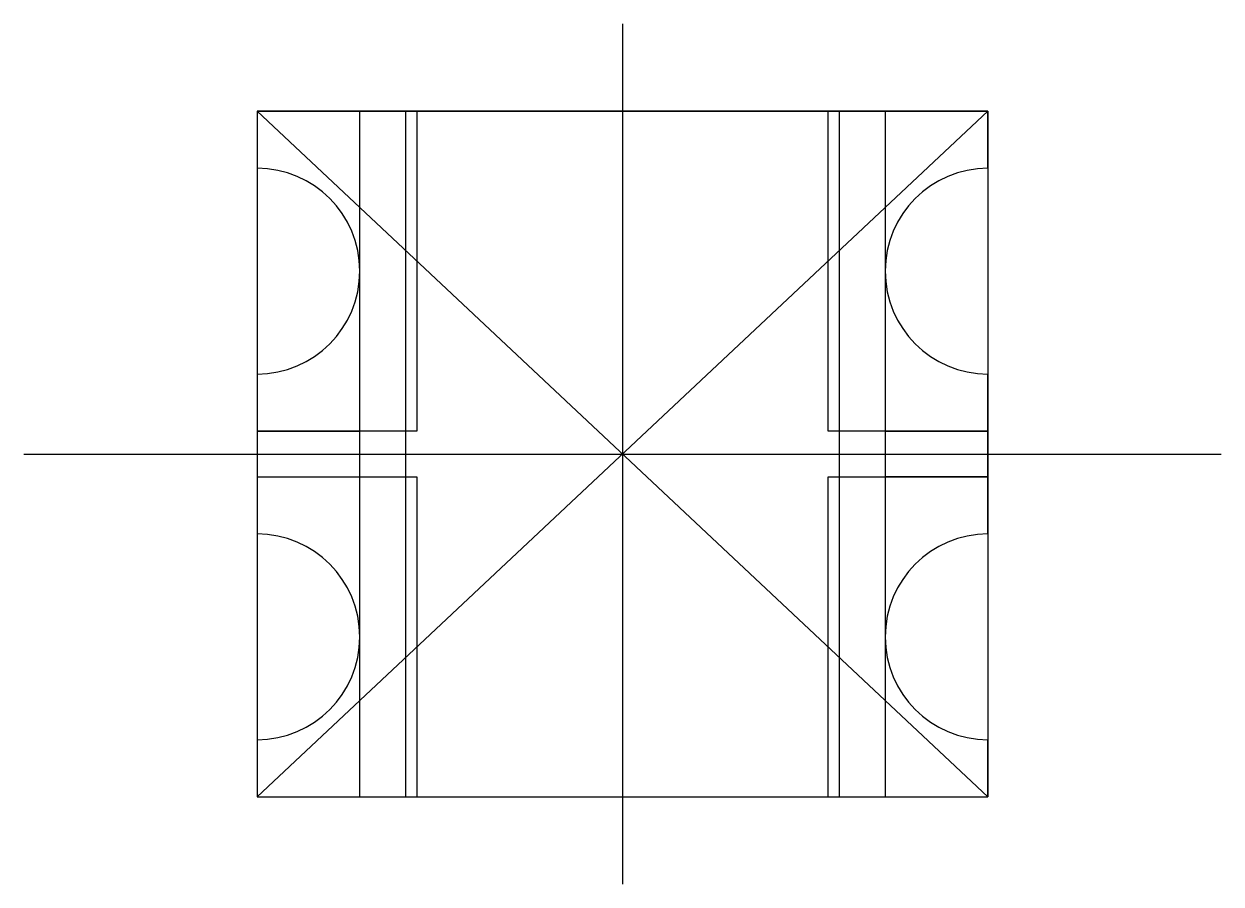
# Model space of a CAD drawing. Header units: millimetres. Extents: x -1.31 to 1.31, y -0.94 to 0.94.
import ezdxf

# ---------------------------------------------------------------- set-up
doc = ezdxf.new("R2010")
doc.units = ezdxf.units.MM
doc.header["$PDSIZE"] = -1
doc.linetypes.add('CENTERX2', pattern=[20.32, 12.7, -2.54, 2.54, -2.54])

msp = doc.modelspace()

# ---------------------------------------------------------------- linework, layer by layer
at = {"color": 7, "linetype": 'CENTERX2'}
for p, q in [((0, 0.9407), (0, -0.9407)), ((-0.8, 0.75), (0.8, 0.75)), ((-0.8, 0.75), (-0.8, -0.75)), ((-0.8, 0.75), (0.8, -0.75)), ((-0.8, -0.75), (0.8, 0.75)), ((0.8, 0.75), (0.8, -0.75)), ((-1.3102, 0), (1.3102, 0)), ((-0.8, -0.75), (0.8, -0.75))]:
    msp.add_line(p, q, dxfattribs=at)
at = {"color": 7, "linetype": 'Continuous', "lineweight": 25}
for p, q in [((0.8, 0.75), (-0.8, 0.75)), ((-0.8, 0.75), (-0.8, 0.625)), ((-0.575, -0.75), (-0.575, 0.75)), ((-0.475, 0.75), (-0.475, -0.75)), ((0.475, -0.75), (0.475, 0.75)), ((0.575, 0.75), (0.575, -0.75)), ((0.8, 0.625), (0.8, 0.75)), ((-0.8, 0.175), (-0.8, -0.175)), ((0.8, -0.175), (0.8, 0.175)), ((-0.8, 0.05), (-0.575, 0.05)), ((0.575, 0.05), (0.8, 0.05)), ((-0.8, -0.05), (-0.575, -0.05)), ((0.8, -0.05), (0.575, -0.05)), ((-0.8, -0.625), (-0.8, -0.75)), ((0.8, -0.75), (0.8, -0.625)), ((-0.8, -0.75), (0.8, -0.75))]:
    msp.add_line(p, q, dxfattribs=at)
at = {"color": 7, "linetype": 'Continuous'}
for p, q in [((0.45, 0.75), (-0.45, 0.75)), ((-0.45, 0.75), (-0.45, 0.05)), ((0.45, 0.05), (0.45, 0.75)), ((-0.8, 0.05), (-0.8, -0.05)), ((-0.45, 0.05), (-0.8, 0.05)), ((0.8, 0.05), (0.45, 0.05)), ((0.8, -0.05), (0.8, 0.05)), ((-0.8, -0.05), (-0.45, -0.05)), ((-0.45, -0.05), (-0.45, -0.75)), ((0.45, -0.75), (0.45, -0.05)), ((0.45, -0.05), (0.8, -0.05)), ((-0.45, -0.75), (0.45, -0.75))]:
    msp.add_line(p, q, dxfattribs=at)
at = {"color": 7, "linetype": 'Continuous', "lineweight": 25}
for centre, start, end in [((-0.8, 0.4), 270, 90), ((0.8, 0.4), 90, 270), ((-0.8, -0.4), 270, 90), ((0.8, -0.4), 90, 270)]:
    msp.add_arc(centre, 0.225, start, end, dxfattribs=at)
at = {"color": 7, "linetype": 'Continuous'}
msp.add_point((0, 0), dxfattribs=at)
msp.add_point((0, 0), dxfattribs=at)
msp.add_point((0, 0), dxfattribs=at)

doc.saveas('drawing.dxf')
